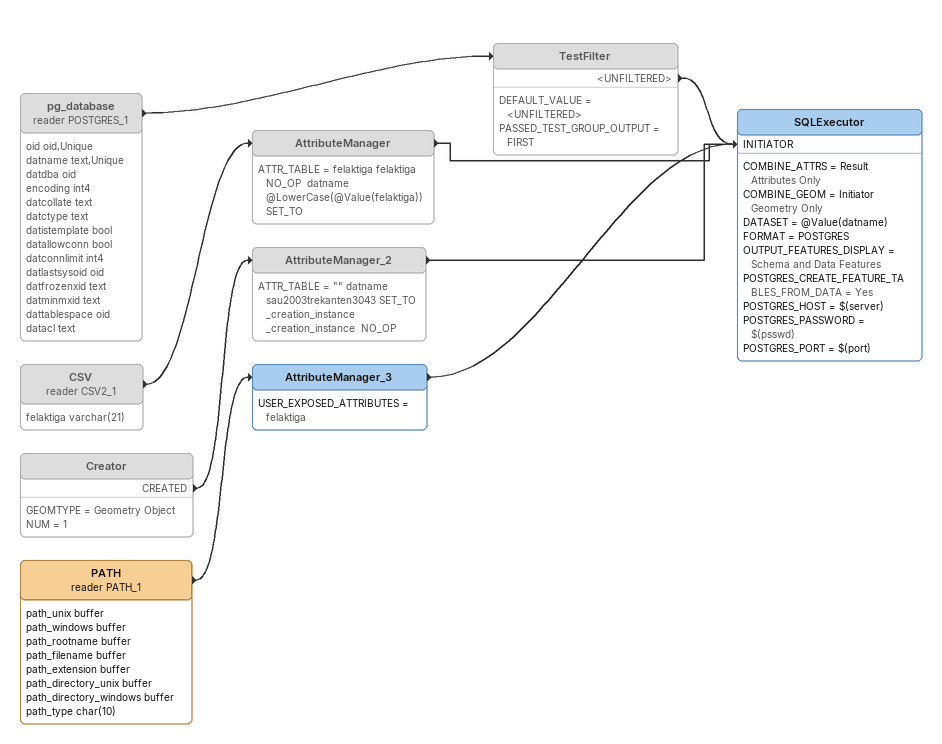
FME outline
pg_database (reader POSTGRES_1) [off]
    attributes: oid oid,Unique, datname text,Unique, datdba oid, encoding int4, datcollate text, datctype text, datistemplate bool, datallowconn bool, datconnlimit int4, datlastsysoid oid, datfrozenxid text, datminmxid text, dattablespace oid, datacl text
    -> TestFilter
TestFilter [off]
    DEFAULT_VALUE = <UNFILTERED>
    PASSED_TEST_GROUP_OUTPUT = FIRST
    <UNFILTERED> -> SQLExecutor [INITIATOR]
CSV (reader CSV2_1) [off]
    attributes: felaktiga varchar(21)
    -> AttributeManager
AttributeManager [off]
    ATTR_TABLE = felaktiga felaktiga  NO_OP  datname @LowerCase(@Value(felaktiga)) SET_TO
    -> SQLExecutor [INITIATOR]
Creator [off]
    GEOMTYPE = Geometry Object
    NUM = 1
    CREATED -> AttributeManager_2
AttributeManager_2 [off]
    ATTR_TABLE = "" datname sau2003trekanten3043 SET_TO _creation_instance _creation_instance  NO_OP
    -> SQLExecutor [INITIATOR]
PATH (reader PATH_1)
    attributes: path_unix buffer, path_windows buffer, path_rootname buffer, path_filename buffer, path_extension buffer, path_directory_unix buffer, path_directory_windows buffer, path_type char(10)
    -> AttributeManager_3
AttributeManager_3
    USER_EXPOSED_ATTRIBUTES = felaktiga
    -> SQLExecutor [INITIATOR]
SQLExecutor
    COMBINE_ATTRS = Result Attributes Only
    COMBINE_GEOM = Initiator Geometry Only
    DATASET = @Value(datname)
    FORMAT = POSTGRES
    OUTPUT_FEATURES_DISPLAY = Schema and Data Features
    POSTGRES_CREATE_FEATURE_TABLES_FROM_DATA = Yes
    POSTGRES_HOST = $(server)
    POSTGRES_PASSWORD = $(psswd)
    POSTGRES_PORT = $(port)
